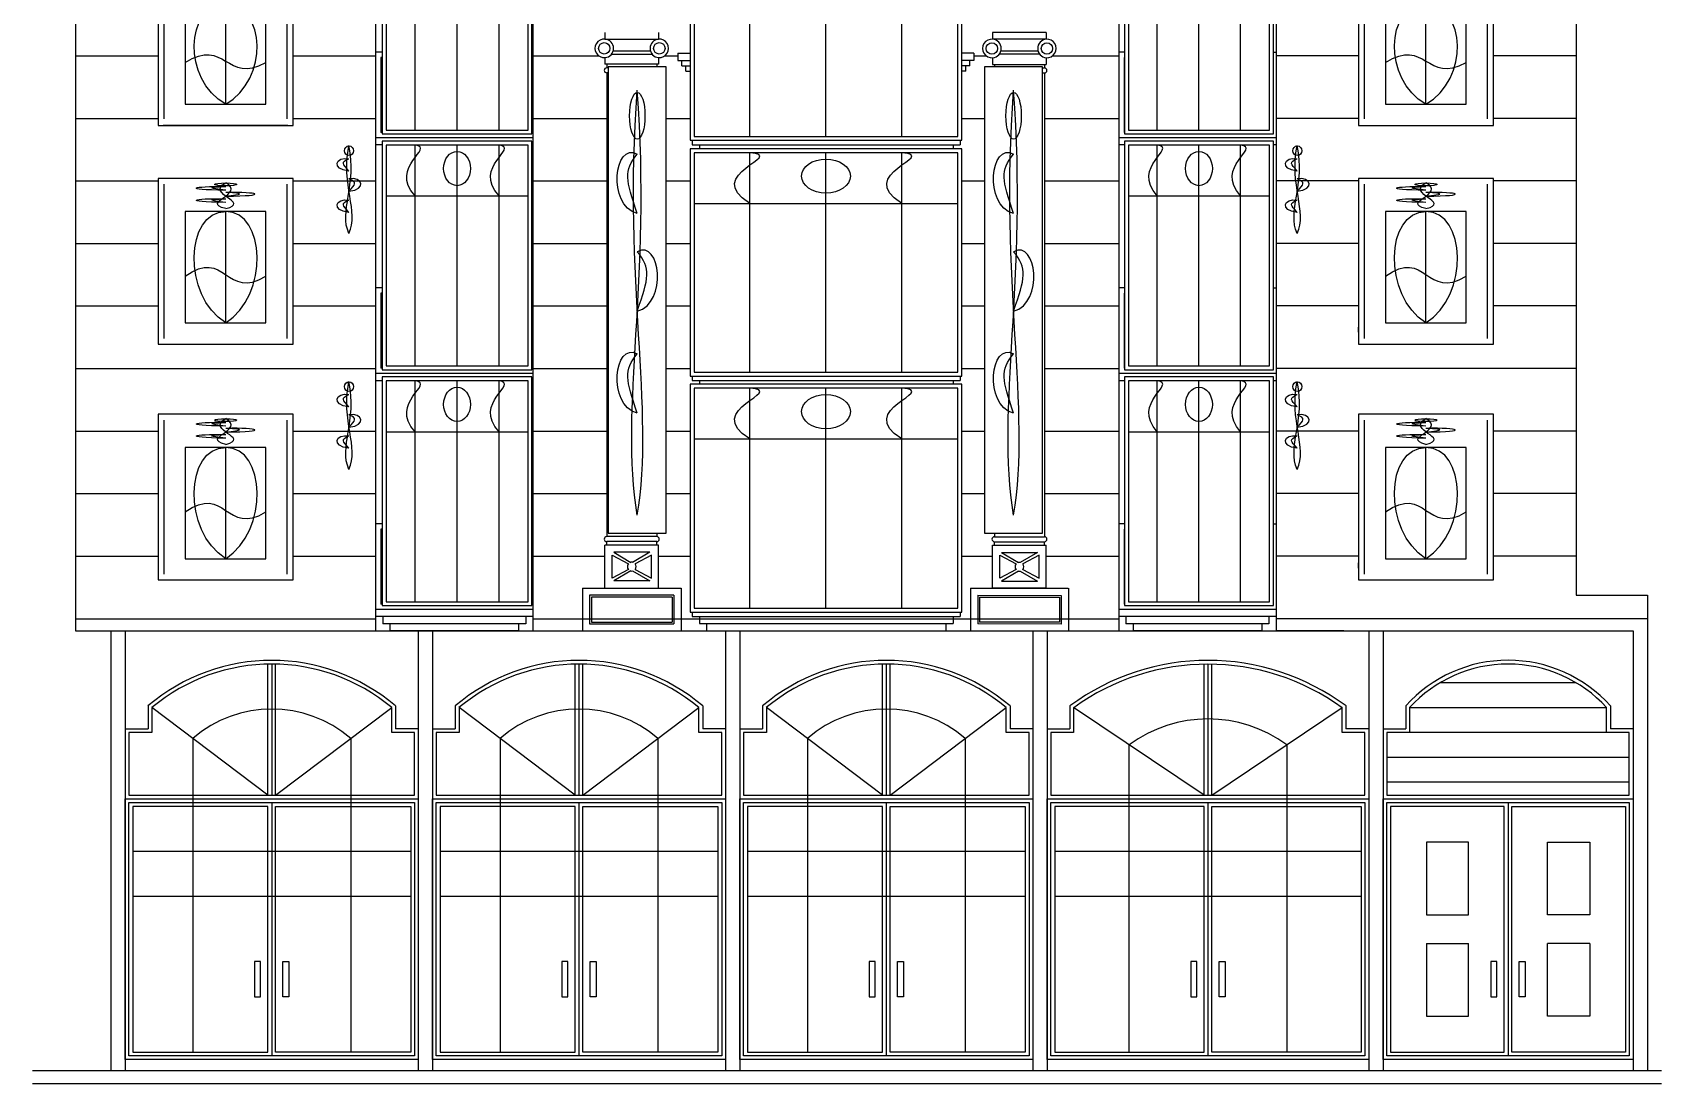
# Model space of a CAD drawing. Header units: inches. Extents: x 361 to 535, y 1043 to 1247.
# Drawn here: x 361 to 535, y 1043.4 to 1155.7 of the extents above; entities that cross this region are included whole.
import ezdxf

# ---------------------------------------------------------------- set-up
doc = ezdxf.new("R2010")
doc.units = ezdxf.units.IN
doc.header["$MEASUREMENT"] = 0
for name, color, linetype, lineweight in [('01_EXISTING_RETAINED', 7, 'Continuous', 25), ('02_NEW_FACADE', 7, 'Continuous', 25), ('03_NEW_WINDOWS', 7, 'Continuous', 25), ('04_GLAZED_ENCLOSURES', 7, 'Continuous', 25)]:
    doc.layers.add(name, color=color, linetype=linetype, lineweight=lineweight)

# ---------------------------------------------------------------- blocks, each defined once
blk = doc.blocks.new('B_ENCLOSURE_01')
at = {"layer": '04_GLAZED_ENCLOSURES'}
for points in [[(8, -12.215), (8, 12.215), (-8, 12.215), (-8, -12.215)], [(7.58, -11.795), (7.58, 11.795), (-7.58, 11.795), (-7.58, -11.795)]]:
    blk.add_lwpolyline(points, close=True, dxfattribs=at)
for points in [[(-4.48, -11.795), (-4.48, 11.795)], [(0, -11.795), (0, 11.795)], [(4.48, -11.795), (4.48, 11.795)], [(-7.58, 6.3518), (7.58, 6.3518)]]:
    blk.add_lwpolyline(points, dxfattribs=at)
blk.add_ellipse((0, 9.2834), major_axis=(0, 1.8323), ratio=0.78591895, dxfattribs=at)
for points in [[(-4.48, 6.3518), (-7.36, 9.5277), (-2.24, 11.4821), (-4.48, 11.795)], [(4.48, 6.3518), (1.6, 9.5277), (6.72, 11.4821), (4.48, 11.795)]]:
    blk.add_open_spline(points, degree=3, dxfattribs=at)
blk = doc.blocks.new('B_ENCLOSURE_02')
at = {"layer": '04_GLAZED_ENCLOSURES'}
for points in [[(8, -12.215), (8, 12.215), (-8, 12.215), (-8, -12.215)], [(7.58, -11.795), (7.58, 11.795), (-7.58, 11.795), (-7.58, -11.795)]]:
    blk.add_lwpolyline(points, close=True, dxfattribs=at)
for points in [[(-4.48, -11.795), (-4.48, 11.795)], [(0, -11.795), (0, 11.795)], [(4.48, -11.795), (4.48, 11.795)], [(-7.58, 6.3518), (7.58, 6.3518)]]:
    blk.add_lwpolyline(points, dxfattribs=at)
blk.add_ellipse((0, 9.2834), major_axis=(0, 1.8323), ratio=0.78591895, dxfattribs=at)
for points in [[(-4.48, 6.3518), (-7.36, 9.5277), (-2.24, 11.4821), (-4.48, 11.795)], [(4.48, 6.3518), (1.6, 9.5277), (6.72, 11.4821), (4.48, 11.795)]]:
    blk.add_open_spline(points, degree=3, dxfattribs=at)
blk = doc.blocks.new('B_ENCLOSURE_03')
at = {"layer": '04_GLAZED_ENCLOSURES'}
for points in [[(8, -12.215), (8, 12.215), (-8, 12.215), (-8, -12.215)], [(7.58, -11.795), (7.58, 11.795), (-7.58, 11.795), (-7.58, -11.795)]]:
    blk.add_lwpolyline(points, close=True, dxfattribs=at)
for points in [[(-4.48, -11.795), (-4.48, 11.795)], [(0, -11.795), (0, 11.795)], [(4.48, -11.795), (4.48, 11.795)], [(-7.58, 6.3518), (7.58, 6.3518)]]:
    blk.add_lwpolyline(points, dxfattribs=at)
blk.add_ellipse((0, 9.2834), major_axis=(0, 1.8323), ratio=0.78591895, dxfattribs=at)
for points in [[(-4.48, 6.3518), (-7.36, 9.5277), (-2.24, 11.4821), (-4.48, 11.795)], [(4.48, 6.3518), (1.6, 9.5277), (6.72, 11.4821), (4.48, 11.795)]]:
    blk.add_open_spline(points, degree=3, dxfattribs=at)
blk = doc.blocks.new('B_ENCLOSURE_06')
at = {"layer": '04_GLAZED_ENCLOSURES'}
for points in [[(7.95, -12.215), (7.95, 12.215), (-7.95, 12.215), (-7.95, -12.215)], [(7.53, -11.795), (7.53, 11.795), (-7.53, 11.795), (-7.53, -11.795)]]:
    blk.add_lwpolyline(points, close=True, dxfattribs=at)
for points in [[(-4.452, -11.795), (-4.452, 11.795)], [(0, -11.795), (0, 11.795)], [(4.452, -11.795), (4.452, 11.795)], [(-7.53, 6.3518), (7.53, 6.3518)]]:
    blk.add_lwpolyline(points, dxfattribs=at)
blk.add_ellipse((0, 9.2834), major_axis=(0, 1.8323), ratio=0.78100696, dxfattribs=at)
for points in [[(-4.452, 6.3518), (-7.314, 9.5277), (-2.226, 11.4821), (-4.452, 11.795)], [(4.452, 6.3518), (1.59, 9.5277), (6.678, 11.4821), (4.452, 11.795)]]:
    blk.add_open_spline(points, degree=3, dxfattribs=at)
blk = doc.blocks.new('B_ENCLOSURE_07')
at = {"layer": '04_GLAZED_ENCLOSURES'}
for points in [[(7.95, -12.215), (7.95, 12.215), (-7.95, 12.215), (-7.95, -12.215)], [(7.53, -11.795), (7.53, 11.795), (-7.53, 11.795), (-7.53, -11.795)]]:
    blk.add_lwpolyline(points, close=True, dxfattribs=at)
for points in [[(-4.452, -11.795), (-4.452, 11.795)], [(0, -11.795), (0, 11.795)], [(4.452, -11.795), (4.452, 11.795)], [(-7.53, 6.3518), (7.53, 6.3518)]]:
    blk.add_lwpolyline(points, dxfattribs=at)
blk.add_ellipse((0, 9.2834), major_axis=(0, 1.8323), ratio=0.78100696, dxfattribs=at)
for points in [[(-4.452, 6.3518), (-7.314, 9.5277), (-2.226, 11.4821), (-4.452, 11.795)], [(4.452, 6.3518), (1.59, 9.5277), (6.678, 11.4821), (4.452, 11.795)]]:
    blk.add_open_spline(points, degree=3, dxfattribs=at)
blk = doc.blocks.new('B_ENCLOSURE_08')
at = {"layer": '04_GLAZED_ENCLOSURES'}
for points in [[(7.95, -12.215), (7.95, 12.215), (-7.95, 12.215), (-7.95, -12.215)], [(7.53, -11.795), (7.53, 11.795), (-7.53, 11.795), (-7.53, -11.795)]]:
    blk.add_lwpolyline(points, close=True, dxfattribs=at)
for points in [[(-4.452, -11.795), (-4.452, 11.795)], [(0, -11.795), (0, 11.795)], [(4.452, -11.795), (4.452, 11.795)], [(-7.53, 6.3518), (7.53, 6.3518)]]:
    blk.add_lwpolyline(points, dxfattribs=at)
blk.add_ellipse((0, 9.2834), major_axis=(0, 1.8323), ratio=0.78100696, dxfattribs=at)
for points in [[(-4.452, 6.3518), (-7.314, 9.5277), (-2.226, 11.4821), (-4.452, 11.795)], [(4.452, 6.3518), (1.59, 9.5277), (6.678, 11.4821), (4.452, 11.795)]]:
    blk.add_open_spline(points, degree=3, dxfattribs=at)
blk = doc.blocks.new('B_ENCLOSURE_11')
at = {"layer": '04_GLAZED_ENCLOSURES'}
for points in [[(14.5, -12.175), (14.5, 12.175), (-14.5, 12.175), (-14.5, -12.175)], [(14.08, -11.755), (14.08, 11.755), (-14.08, 11.755), (-14.08, -11.755)]]:
    blk.add_lwpolyline(points, close=True, dxfattribs=at)
for points in [[(-8.12, -11.755), (-8.12, 11.755)], [(0, -11.755), (0, 11.755)], [(8.12, -11.755), (8.12, 11.755)], [(-14.08, 6.331), (14.08, 6.331)]]:
    blk.add_lwpolyline(points, dxfattribs=at)
blk.add_ellipse((0, 9.253), major_axis=(2.61, 0), ratio=0.69971264, dxfattribs=at)
for points in [[(-8.12, 6.331), (-13.34, 9.4965), (-4.06, 11.4445), (-8.12, 11.755)], [(8.12, 6.331), (2.9, 9.4965), (12.18, 11.4445), (8.12, 11.755)]]:
    blk.add_open_spline(points, degree=3, dxfattribs=at)
blk = doc.blocks.new('B_ENCLOSURE_12')
at = {"layer": '04_GLAZED_ENCLOSURES'}
for points in [[(14.5, -12.15), (14.5, 12.15), (-14.5, 12.15), (-14.5, -12.15)], [(14.08, -11.73), (14.08, 11.73), (-14.08, 11.73), (-14.08, -11.73)]]:
    blk.add_lwpolyline(points, close=True, dxfattribs=at)
for points in [[(-8.12, -11.73), (-8.12, 11.73)], [(0, -11.73), (0, 11.73)], [(8.12, -11.73), (8.12, 11.73)], [(-14.08, 6.318), (14.08, 6.318)]]:
    blk.add_lwpolyline(points, dxfattribs=at)
blk.add_ellipse((0, 9.234), major_axis=(2.61, 0), ratio=0.6982759, dxfattribs=at)
for points in [[(-8.12, 6.318), (-13.34, 9.477), (-4.06, 11.421), (-8.12, 11.73)], [(8.12, 6.318), (2.9, 9.477), (12.18, 11.421), (8.12, 11.73)]]:
    blk.add_open_spline(points, degree=3, dxfattribs=at)
blk = doc.blocks.new('B_ENCLOSURE_13')
at = {"layer": '04_GLAZED_ENCLOSURES'}
for points in [[(14.5, -12.675), (14.5, 12.675), (-14.5, 12.675), (-14.5, -12.675)], [(14.08, -12.255), (14.08, 12.255), (-14.08, 12.255), (-14.08, -12.255)]]:
    blk.add_lwpolyline(points, close=True, dxfattribs=at)
for points in [[(-8.12, -12.255), (-8.12, 12.255)], [(0, -12.255), (0, 12.255)], [(8.12, -12.255), (8.12, 12.255)], [(-14.08, 6.591), (14.08, 6.591)]]:
    blk.add_lwpolyline(points, dxfattribs=at)
blk.add_ellipse((0, 9.633), major_axis=(2.61, 0), ratio=0.72844828, dxfattribs=at)
for points in [[(-8.12, 6.591), (-13.34, 9.8865), (-4.06, 11.9145), (-8.12, 12.255)], [(8.12, 6.591), (2.9, 9.8865), (12.18, 11.9145), (8.12, 12.255)]]:
    blk.add_open_spline(points, degree=3, dxfattribs=at)
blk = doc.blocks.new('B_WINDOW_01')
at = {"layer": '03_NEW_WINDOWS'}
for points in [[(7.21, -8.85), (7.21, 8.85), (-7.21, 8.85), (-7.21, -8.85)], [(4.3, -6.59), (4.3, 5.31), (-4.33, 5.31), (-4.33, -6.59)]]:
    blk.add_lwpolyline(points, close=True, dxfattribs=at)
for points in [[(-6.56, -8.23), (-6.56, 8.23)], [(6.56, -8.23), (6.56, 8.23)], [(0, -6.59), (0, 5.31)]]:
    blk.add_lwpolyline(points, dxfattribs=at)
blk.add_ellipse((0, 8.22), major_axis=(1.19, 0), ratio=0.127593, dxfattribs=at)
for points in [[(0, 7.59), (-4.76, 7.64), (-3.57, 8.06), (0, 7.98)], [(0, 5.63), (-2.78, 6.32), (2.22, 7.15), (0, 8.39)], [(0, 5.63), (2.78, 6.32), (-2.22, 7.15), (0, 8.39)], [(0, 7.59), (-1.75, 7.81), (-2.22, 7.87), (0, 7.98)], [(0, 6.95), (4.76, 7.01), (3.57, 7.42), (0, 7.34)], [(0, 6.95), (1.75, 7.17), (2.22, 7.23), (0, 7.34)], [(0, 6.29), (-4.76, 6.35), (-3.57, 6.76), (0, 6.68)], [(0, -6.59), (-4.68, -3.61), (-4.33, 5.31), (0, 5.31)], [(0, 6.29), (-1.75, 6.51), (-2.22, 6.57), (0, 6.68)], [(0, -6.59), (4.65, -3.61), (4.3, 5.31), (0, 5.31)], [(-4.33, -1.59), (0, 1.5), (0, -4.21), (4.3, -1.59)]]:
    blk.add_open_spline(points, degree=3, dxfattribs=at)
blk = doc.blocks.new('B_WINDOW_02')
at = {"layer": '03_NEW_WINDOWS'}
for points in [[(7.21, -8.85), (7.21, 8.85), (-7.21, 8.85), (-7.21, -8.85)], [(4.3, -6.59), (4.3, 5.31), (-4.33, 5.31), (-4.33, -6.59)]]:
    blk.add_lwpolyline(points, close=True, dxfattribs=at)
for points in [[(-6.56, -8.23), (-6.56, 8.23)], [(6.56, -8.23), (6.56, 8.23)], [(0, -6.59), (0, 5.31)]]:
    blk.add_lwpolyline(points, dxfattribs=at)
blk.add_ellipse((0, 8.22), major_axis=(1.19, 0), ratio=0.127593, dxfattribs=at)
for points in [[(0, 7.59), (-4.76, 7.64), (-3.57, 8.06), (0, 7.98)], [(0, 5.63), (-2.78, 6.32), (2.22, 7.15), (0, 8.39)], [(0, 5.63), (2.78, 6.32), (-2.22, 7.15), (0, 8.39)], [(0, 7.59), (-1.75, 7.81), (-2.22, 7.87), (0, 7.98)], [(0, 6.95), (4.76, 7.01), (3.57, 7.42), (0, 7.34)], [(0, 6.95), (1.75, 7.17), (2.22, 7.23), (0, 7.34)], [(0, 6.29), (-4.76, 6.35), (-3.57, 6.76), (0, 6.68)], [(0, -6.59), (-4.68, -3.61), (-4.33, 5.31), (0, 5.31)], [(0, 6.29), (-1.75, 6.51), (-2.22, 6.57), (0, 6.68)], [(0, -6.59), (4.65, -3.61), (4.3, 5.31), (0, 5.31)], [(-4.33, -1.59), (0, 1.5), (0, -4.21), (4.3, -1.59)]]:
    blk.add_open_spline(points, degree=3, dxfattribs=at)
blk = doc.blocks.new('B_WINDOW_03')
at = {"layer": '03_NEW_WINDOWS'}
for points in [[(7.21, -9.8), (7.21, 9.8), (-7.21, 9.8), (-7.21, -9.8)], [(4.3, -7.54), (4.3, 3.05), (-4.33, 3.05), (-4.33, -7.54)]]:
    blk.add_lwpolyline(points, close=True, dxfattribs=at)
for points in [[(-6.56, -9.11), (-6.56, 9.11)], [(6.56, -9.11), (6.56, 9.11)], [(0, -7.54), (0, 3.05)]]:
    blk.add_lwpolyline(points, dxfattribs=at)
blk.add_ellipse((0, 8.6), major_axis=(1.19, 0), ratio=0.243294, dxfattribs=at)
for points in [[(0, 3.65), (-2.78, 4.97), (2.22, 6.55), (0, 8.92)], [(0, 3.65), (2.78, 4.97), (-2.22, 6.55), (0, 8.92)], [(0, 7.39), (-4.76, 7.5), (-3.57, 8.29), (0, 8.13)], [(0, 7.39), (-1.75, 7.81), (-2.22, 7.92), (0, 8.13)], [(0, 6.18), (4.76, 6.29), (3.57, 7.08), (0, 6.92)], [(0, 4.92), (-4.76, 5.02), (-3.57, 5.81), (0, 5.66)], [(0, 4.92), (-1.75, 5.34), (-2.22, 5.44), (0, 5.66)], [(0, 6.18), (1.75, 6.6), (2.22, 6.71), (0, 6.92)], [(0, -7.54), (-4.68, -4.89), (-4.33, 3.05), (0, 3.05)], [(0, -7.54), (4.65, -4.89), (4.3, 3.05), (0, 3.05)], [(-4.33, -3.09), (0, -0.34), (0, -5.42), (4.3, -3.09)]]:
    blk.add_open_spline(points, degree=3, dxfattribs=at)
blk = doc.blocks.new('B_WINDOW_06')
at = {"layer": '03_NEW_WINDOWS'}
for points in [[(7.21, -8.85), (7.21, 8.85), (-7.21, 8.85), (-7.21, -8.85)], [(4.3, -6.59), (4.3, 5.31), (-4.33, 5.31), (-4.33, -6.59)]]:
    blk.add_lwpolyline(points, close=True, dxfattribs=at)
for points in [[(-6.56, -8.23), (-6.56, 8.23)], [(6.56, -8.23), (6.56, 8.23)], [(0, -6.59), (0, 5.31)]]:
    blk.add_lwpolyline(points, dxfattribs=at)
blk.add_ellipse((0, 8.22), major_axis=(1.19, 0), ratio=0.127592, dxfattribs=at)
for points in [[(0, 7.59), (-4.76, 7.64), (-3.57, 8.06), (0, 7.98)], [(0, 5.63), (-2.78, 6.32), (2.22, 7.15), (0, 8.39)], [(0, 5.63), (2.78, 6.32), (-2.22, 7.15), (0, 8.39)], [(0, 7.59), (-1.75, 7.81), (-2.22, 7.87), (0, 7.98)], [(0, 6.95), (4.76, 7.01), (3.57, 7.42), (0, 7.34)], [(0, 6.95), (1.75, 7.17), (2.22, 7.23), (0, 7.34)], [(0, 6.29), (-4.76, 6.35), (-3.57, 6.76), (0, 6.68)], [(0, -6.59), (-4.68, -3.61), (-4.33, 5.31), (0, 5.31)], [(0, 6.29), (-1.75, 6.51), (-2.22, 6.57), (0, 6.68)], [(0, -6.59), (4.65, -3.61), (4.3, 5.31), (0, 5.31)], [(-4.33, -1.59), (0, 1.5), (0, -4.21), (4.3, -1.59)]]:
    blk.add_open_spline(points, degree=3, dxfattribs=at)
blk = doc.blocks.new('B_WINDOW_07')
at = {"layer": '03_NEW_WINDOWS'}
for points in [[(7.21, -8.85), (7.21, 8.85), (-7.21, 8.85), (-7.21, -8.85)], [(4.3, -6.59), (4.3, 5.31), (-4.33, 5.31), (-4.33, -6.59)]]:
    blk.add_lwpolyline(points, close=True, dxfattribs=at)
for points in [[(-6.56, -8.23), (-6.56, 8.23)], [(6.56, -8.23), (6.56, 8.23)], [(0, -6.59), (0, 5.31)]]:
    blk.add_lwpolyline(points, dxfattribs=at)
blk.add_ellipse((0, 8.22), major_axis=(1.19, 0), ratio=0.127592, dxfattribs=at)
for points in [[(0, 7.59), (-4.76, 7.64), (-3.57, 8.06), (0, 7.98)], [(0, 5.63), (-2.78, 6.32), (2.22, 7.15), (0, 8.39)], [(0, 5.63), (2.78, 6.32), (-2.22, 7.15), (0, 8.39)], [(0, 7.59), (-1.75, 7.81), (-2.22, 7.87), (0, 7.98)], [(0, 6.95), (4.76, 7.01), (3.57, 7.42), (0, 7.34)], [(0, 6.95), (1.75, 7.17), (2.22, 7.23), (0, 7.34)], [(0, 6.29), (-4.76, 6.35), (-3.57, 6.76), (0, 6.68)], [(0, -6.59), (-4.68, -3.61), (-4.33, 5.31), (0, 5.31)], [(0, 6.29), (-1.75, 6.51), (-2.22, 6.57), (0, 6.68)], [(0, -6.59), (4.65, -3.61), (4.3, 5.31), (0, 5.31)], [(-4.33, -1.59), (0, 1.5), (0, -4.21), (4.3, -1.59)]]:
    blk.add_open_spline(points, degree=3, dxfattribs=at)
blk = doc.blocks.new('B_WINDOW_08')
at = {"layer": '03_NEW_WINDOWS'}
for points in [[(7.21, -9.8), (7.21, 9.8), (-7.21, 9.8), (-7.21, -9.8)], [(4.3, -7.54), (4.3, 3.05), (-4.33, 3.05), (-4.33, -7.54)]]:
    blk.add_lwpolyline(points, close=True, dxfattribs=at)
for points in [[(-6.56, -9.11), (-6.56, 9.11)], [(6.56, -9.11), (6.56, 9.11)], [(0, -7.54), (0, 3.05)]]:
    blk.add_lwpolyline(points, dxfattribs=at)
blk.add_ellipse((0, 8.6), major_axis=(1.19, 0), ratio=0.243292, dxfattribs=at)
for points in [[(0, 3.65), (-2.78, 4.97), (2.22, 6.55), (0, 8.92)], [(0, 3.65), (2.78, 4.97), (-2.22, 6.55), (0, 8.92)], [(0, 7.39), (-4.76, 7.5), (-3.57, 8.29), (0, 8.13)], [(0, 7.39), (-1.75, 7.81), (-2.22, 7.92), (0, 8.13)], [(0, 6.18), (4.76, 6.29), (3.57, 7.08), (0, 6.92)], [(0, 4.92), (-4.76, 5.02), (-3.57, 5.81), (0, 5.66)], [(0, 4.92), (-1.75, 5.34), (-2.22, 5.44), (0, 5.66)], [(0, 6.18), (1.75, 6.6), (2.22, 6.71), (0, 6.92)], [(0, -7.54), (-4.68, -4.89), (-4.33, 3.05), (0, 3.05)], [(0, -7.54), (4.65, -4.89), (4.3, 3.05), (0, 3.05)], [(-4.33, -3.09), (0, -0.34), (0, -5.42), (4.3, -3.09)]]:
    blk.add_open_spline(points, degree=3, dxfattribs=at)

msp = doc.modelspace()

# ---------------------------------------------------------------- linework, layer by layer
at = {"layer": '01_EXISTING_RETAINED'}
for p, q in [((365.58, 1226.92), (365.58, 1091.75)), ((525.9, 1226.92), (525.9, 1095.56)), ((397.64, 1222.6), (397.64, 1091.75)), ((414.44, 1212.75), (414.44, 1091.75)), ((493.83, 1178.78), (493.83, 1091.75)), ((477.04, 1164.27), (477.04, 1091.75)), ((422.14, 1155.68), (422.14, 1154.97)), ((427.87, 1155.68), (427.87, 1154.97)), ((463.56, 1155.67), (463.56, 1154.96)), ((469.28, 1155.67), (463.56, 1155.67)), ((469.28, 1155.67), (469.28, 1154.96)), ((422.14, 1154.97), (427.87, 1154.97)), ((423.02, 1153.7), (426.99, 1153.7)), ((469.28, 1154.96), (463.56, 1154.96)), ((468.41, 1153.69), (464.43, 1153.69)), ((365.58, 1153.18), (374.4, 1153.18)), ((388.85, 1153.18), (397.64, 1153.18)), ((398.33, 1153.58), (397.64, 1153.58)), ((398.21, 1153.01), (398.21, 1145)), ((398.33, 1153.01), (398.21, 1153.01)), ((414.37, 1153.58), (414.44, 1153.58)), ((414.44, 1153.18), (421.48, 1153.18)), ((422.14, 1152.99), (422.14, 1152.28)), ((427.87, 1152.28), (422.14, 1152.28)), ((422.33, 1152.28), (422.33, 1151.9)), ((422.5, 1151.9), (422.33, 1151.9)), ((422.85, 1153.36), (427.17, 1153.36)), ((427.68, 1152.28), (427.68, 1152)), ((427.87, 1152.99), (427.87, 1152.28)), ((428.53, 1153.18), (429.93, 1153.18)), ((429.93, 1153.45), (431.23, 1153.45)), ((429.93, 1153.45), (429.93, 1152.69)), ((429.93, 1152.69), (431.23, 1152.69)), ((430.35, 1152.12), (430.35, 1152.69)), ((430.35, 1152.12), (431.23, 1152.12)), ((430.77, 1151.54), (430.77, 1152.12)), ((461.55, 1153.45), (460.27, 1153.45)), ((461.55, 1152.69), (460.27, 1152.69)), ((461.13, 1152.12), (460.27, 1152.12)), ((460.71, 1151.54), (460.71, 1152.12)), ((461.13, 1152.12), (461.13, 1152.69)), ((461.55, 1153.45), (461.55, 1152.69)), ((461.55, 1153.18), (462.88, 1153.18)), ((463.56, 1152.98), (463.56, 1152.27)), ((463.56, 1152.27), (469.28, 1152.27)), ((463.75, 1152.27), (463.75, 1152)), ((468.58, 1153.35), (464.26, 1153.35)), ((468.9, 1151.89), (469.09, 1151.89)), ((469.09, 1152.27), (469.09, 1151.89)), ((469.28, 1152.98), (469.28, 1152.27)), ((469.96, 1153.18), (477.04, 1153.18)), ((477.63, 1153.58), (477.04, 1153.58)), ((477.61, 1153.01), (477.61, 1145)), ((477.63, 1153.01), (477.61, 1153.01)), ((493.57, 1153.58), (493.83, 1153.58)), ((502.62, 1153.18), (493.81, 1153.18)), ((525.87, 1153.18), (517.08, 1153.18)), ((422.33, 1151.36), (422.33, 1101.82)), ((422.5, 1151.36), (422.33, 1151.36)), ((430.77, 1151.54), (431.23, 1151.54)), ((460.71, 1151.54), (460.27, 1151.54)), ((468.9, 1151.35), (469.09, 1151.35)), ((469.09, 1151.35), (469.09, 1101.81)), ((365.58, 1146.5), (374.4, 1146.5)), ((374.94, 1145.74), (374.94, 1145.73)), ((388.27, 1145.73), (374.94, 1145.73)), ((388.27, 1145.74), (388.27, 1145.73)), ((388.85, 1146.5), (397.64, 1146.5)), ((398.33, 1145), (398.21, 1145)), ((414.44, 1146.5), (422.33, 1146.5)), ((428.7, 1146.5), (431.23, 1146.5)), ((460.27, 1146.5), (462.7, 1146.5)), ((469.09, 1146.5), (477.04, 1146.5)), ((477.63, 1145), (477.61, 1145)), ((502.62, 1146.5), (493.81, 1146.5)), ((503.18, 1145.74), (503.18, 1145.73)), ((503.18, 1145.73), (516.5, 1145.73)), ((516.5, 1145.74), (516.5, 1145.73)), ((525.87, 1146.5), (517.08, 1146.5)), ((414.44, 1144.42), (397.64, 1144.42)), ((398.33, 1143.66), (397.64, 1143.66)), ((414.44, 1143.66), (414.37, 1143.66)), ((431.46, 1144.13), (431.46, 1143.67)), ((431.46, 1143.67), (460.1, 1143.67)), ((432.23, 1143.67), (432.23, 1143.27)), ((459.33, 1143.67), (459.33, 1143.27)), ((460.1, 1144.13), (460.1, 1143.67)), ((493.83, 1144.42), (477.04, 1144.42)), ((477.63, 1143.66), (477.04, 1143.66)), ((493.83, 1143.66), (493.57, 1143.66)), ((365.58, 1139.82), (374.4, 1139.82)), ((388.85, 1139.82), (397.64, 1139.82)), ((414.44, 1139.82), (422.33, 1139.82)), ((428.7, 1139.82), (431.23, 1139.82)), ((460.27, 1139.82), (462.7, 1139.82)), ((469.09, 1139.82), (477.04, 1139.82)), ((502.62, 1139.82), (493.81, 1139.82)), ((525.87, 1139.82), (517.08, 1139.82)), ((365.58, 1133.14), (374.4, 1133.14)), ((388.85, 1133.14), (397.64, 1133.14)), ((414.44, 1133.14), (422.33, 1133.14)), ((428.7, 1133.14), (431.23, 1133.14)), ((460.27, 1133.14), (462.7, 1133.14)), ((469.09, 1133.14), (477.04, 1133.14)), ((502.62, 1133.14), (493.81, 1133.14)), ((525.87, 1133.14), (517.08, 1133.14)), ((398.33, 1128.39), (397.64, 1128.39)), ((398.21, 1127.82), (398.21, 1119.8)), ((398.33, 1127.82), (398.21, 1127.82)), ((414.37, 1128.39), (414.44, 1128.39)), ((477.63, 1128.39), (477.04, 1128.39)), ((477.61, 1127.82), (477.61, 1119.8)), ((477.63, 1127.82), (477.61, 1127.82)), ((493.57, 1128.39), (493.83, 1128.39)), ((365.58, 1126.46), (374.4, 1126.46)), ((388.85, 1126.46), (397.64, 1126.46)), ((414.44, 1126.46), (422.33, 1126.46)), ((428.7, 1126.46), (431.23, 1126.46)), ((460.27, 1126.46), (462.7, 1126.46)), ((469.09, 1126.46), (477.04, 1126.46)), ((502.62, 1126.46), (493.81, 1126.46)), ((525.87, 1126.46), (517.08, 1126.46)), ((502.62, 1124.19), (502.62, 1124.19)), ((502.62, 1124.19), (502.62, 1123.65)), ((502.62, 1123.65), (502.62, 1123.65)), ((365.58, 1119.77), (397.64, 1119.77)), ((414.44, 1119.23), (397.64, 1119.23)), ((398.33, 1119.8), (398.21, 1119.8)), ((414.44, 1119.77), (422.33, 1119.77)), ((428.7, 1119.77), (431.23, 1119.77)), ((431.46, 1118.93), (431.46, 1118.48)), ((460.1, 1118.93), (460.1, 1118.48)), ((460.27, 1119.77), (462.7, 1119.77)), ((469.09, 1119.77), (477.04, 1119.77)), ((493.83, 1119.23), (477.04, 1119.23)), ((477.63, 1119.8), (477.61, 1119.8)), ((525.87, 1119.77), (493.81, 1119.77)), ((398.33, 1118.47), (397.64, 1118.47)), ((414.44, 1118.47), (414.37, 1118.47)), ((431.46, 1118.48), (460.1, 1118.48)), ((432.23, 1118.48), (432.23, 1118.12)), ((459.33, 1118.48), (459.33, 1118.12)), ((477.63, 1118.47), (477.04, 1118.47)), ((493.83, 1118.47), (493.57, 1118.47)), ((365.58, 1113.09), (374.4, 1113.09)), ((388.85, 1113.09), (397.64, 1113.09)), ((414.44, 1113.09), (422.33, 1113.09)), ((428.7, 1113.09), (431.23, 1113.09)), ((460.27, 1113.09), (462.7, 1113.09)), ((469.09, 1113.09), (477.04, 1113.09)), ((502.62, 1113.09), (493.81, 1113.09)), ((525.87, 1113.09), (517.08, 1113.09)), ((365.58, 1106.41), (374.4, 1106.41)), ((388.85, 1106.41), (397.64, 1106.41)), ((414.44, 1106.41), (422.33, 1106.41)), ((428.7, 1106.41), (431.23, 1106.41)), ((460.27, 1106.41), (462.7, 1106.41)), ((469.09, 1106.41), (477.04, 1106.41)), ((502.62, 1106.41), (493.81, 1106.41)), ((525.87, 1106.41), (517.08, 1106.41)), ((398.33, 1103.2), (397.64, 1103.2)), ((414.37, 1103.2), (414.44, 1103.2)), ((477.63, 1103.2), (477.04, 1103.2)), ((493.57, 1103.2), (493.83, 1103.2)), ((398.21, 1102.62), (398.21, 1094.61)), ((398.33, 1102.62), (398.21, 1102.62)), ((427.68, 1101.82), (422.33, 1101.82)), ((427.68, 1102.2), (427.68, 1101.82)), ((463.75, 1102.2), (463.75, 1101.81)), ((463.75, 1101.81), (469.09, 1101.81)), ((477.61, 1102.62), (477.61, 1094.61)), ((477.63, 1102.62), (477.61, 1102.62)), ((365.58, 1099.73), (374.4, 1099.73)), ((388.85, 1099.73), (397.64, 1099.73)), ((414.44, 1099.73), (422.14, 1099.73)), ((427.87, 1100.9), (422.14, 1100.9)), ((422.14, 1096.32), (422.14, 1100.9)), ((427.68, 1101.28), (422.33, 1101.28)), ((422.33, 1100.9), (422.33, 1101.28)), ((422.91, 1097.39), (422.91, 1099.82)), ((422.91, 1099.82), (424.65, 1098.92)), ((426.93, 1100.14), (423.08, 1100.14)), ((423.08, 1100.14), (424.92, 1099.07)), ((426.93, 1100.14), (425.09, 1099.07)), ((427.11, 1099.82), (425.36, 1098.92)), ((427.11, 1097.39), (427.11, 1099.82)), ((427.68, 1100.9), (427.68, 1101.28)), ((427.87, 1096.32), (427.87, 1100.9)), ((427.87, 1099.73), (431.23, 1099.73)), ((460.27, 1099.73), (463.56, 1099.73)), ((463.56, 1100.89), (469.28, 1100.89)), ((463.56, 1096.31), (463.56, 1100.89)), ((463.75, 1101.27), (469.09, 1101.27)), ((463.75, 1100.89), (463.75, 1101.27)), ((464.32, 1097.38), (464.32, 1099.82)), ((464.32, 1099.82), (466.07, 1098.91)), ((464.5, 1100.13), (468.34, 1100.13)), ((464.5, 1100.13), (466.33, 1099.06)), ((468.34, 1100.13), (466.51, 1099.06)), ((468.52, 1099.82), (466.77, 1098.91)), ((468.52, 1097.38), (468.52, 1099.82)), ((469.09, 1100.89), (469.09, 1101.27)), ((469.28, 1096.31), (469.28, 1100.89)), ((469.28, 1099.73), (477.04, 1099.73)), ((502.62, 1099.73), (493.81, 1099.73)), ((525.87, 1099.73), (517.08, 1099.73)), ((424.65, 1098.3), (422.91, 1097.39)), ((424.92, 1098.15), (423.08, 1097.08)), ((425.09, 1098.15), (426.93, 1097.08)), ((425.36, 1098.3), (427.11, 1097.39)), ((466.07, 1098.29), (464.32, 1097.38)), ((466.33, 1098.14), (464.5, 1097.07)), ((466.51, 1098.14), (468.34, 1097.07)), ((466.77, 1098.29), (468.52, 1097.38)), ((502.62, 1099), (502.62, 1099)), ((502.62, 1099), (502.62, 1098.45)), ((502.62, 1098.45), (502.62, 1098.45)), ((419.75, 1096.32), (430.27, 1096.32)), ((419.75, 1096.32), (419.75, 1091.74)), ((422.14, 1096.32), (427.87, 1096.32)), ((426.93, 1097.08), (423.08, 1097.08)), ((430.27, 1096.32), (430.27, 1091.73)), ((461.2, 1096.32), (471.64, 1096.3)), ((461.2, 1096.32), (461.2, 1091.72)), ((469.28, 1096.31), (463.56, 1096.31)), ((464.5, 1097.07), (468.34, 1097.07)), ((471.66, 1096.3), (471.66, 1091.72)), ((398.33, 1094.61), (398.21, 1094.61)), ((420.51, 1095.56), (420.51, 1092.5)), ((429.51, 1095.56), (420.51, 1095.56)), ((420.7, 1095.36), (420.7, 1092.69)), ((429.32, 1095.36), (420.7, 1095.36)), ((429.32, 1095.36), (429.32, 1092.69)), ((429.51, 1095.56), (429.51, 1092.5)), ((461.96, 1095.56), (470.88, 1095.54)), ((461.96, 1095.56), (461.96, 1092.5)), ((462.15, 1095.36), (470.69, 1095.35)), ((462.15, 1095.36), (462.15, 1092.69)), ((470.69, 1095.35), (470.69, 1092.67)), ((470.88, 1095.54), (470.88, 1092.48)), ((477.63, 1094.61), (477.61, 1094.61)), ((525.9, 1095.56), (533.51, 1095.56)), ((533.51, 1095.56), (533.51, 1044.79)), ((365.58, 1093.05), (397.64, 1093.05)), ((414.44, 1094.04), (397.64, 1094.04)), ((414.44, 1093.27), (397.64, 1093.27)), ((398.4, 1093.27), (398.4, 1092.51)), ((413.68, 1093.27), (413.68, 1092.51)), ((414.44, 1093.05), (477.04, 1093.05)), ((431.46, 1093.73), (431.46, 1093.29)), ((431.46, 1093.29), (460.1, 1093.29)), ((432.23, 1093.29), (432.23, 1092.52)), ((459.33, 1093.29), (459.33, 1092.52)), ((460.1, 1093.73), (460.1, 1093.29)), ((493.83, 1094.04), (477.04, 1094.04)), ((493.83, 1093.27), (477.04, 1093.27)), ((477.8, 1093.27), (477.8, 1092.51)), ((493.07, 1093.27), (493.07, 1092.51)), ((533.51, 1093.05), (493.83, 1093.05)), ((365.58, 1091.75), (531.98, 1091.75)), ((369.37, 1091.75), (369.37, 1044.79)), ((370.9, 1091.75), (370.9, 1044.79)), ((413.68, 1092.51), (398.4, 1092.51)), ((399.17, 1092.51), (399.17, 1091.75)), ((412.91, 1091.75), (399.17, 1091.75)), ((402.2, 1091.75), (402.2, 1044.79)), ((403.72, 1091.75), (403.72, 1044.79)), ((412.91, 1092.51), (412.91, 1091.75)), ((420.51, 1092.5), (429.51, 1092.5)), ((420.7, 1092.69), (429.32, 1092.69)), ((432.23, 1092.52), (459.33, 1092.52)), ((432.99, 1092.52), (432.99, 1091.76)), ((432.99, 1091.76), (458.57, 1091.76)), ((435.02, 1091.75), (435.02, 1044.79)), ((436.55, 1091.75), (436.55, 1044.79)), ((458.57, 1092.52), (458.57, 1091.76)), ((470.88, 1092.48), (461.96, 1092.5)), ((470.69, 1092.67), (462.15, 1092.69)), ((467.46, 1091.74), (471.66, 1091.74)), ((467.85, 1091.75), (467.85, 1044.79)), ((469.38, 1091.75), (469.38, 1044.79)), ((493.07, 1092.51), (477.8, 1092.51)), ((478.56, 1092.51), (478.56, 1091.75)), ((492.31, 1091.75), (478.56, 1091.75)), ((492.31, 1092.51), (492.31, 1091.75)), ((501.08, 1091.75), (493.83, 1091.75)), ((503.73, 1091.75), (503.73, 1044.79)), ((505.26, 1091.75), (505.26, 1044.79)), ((531.98, 1091.75), (531.98, 1044.79)), ((386.14, 1074.21), (386.14, 1088.19)), ((386.55, 1088.2), (386.55, 1074.21)), ((386.95, 1074.21), (386.95, 1088.19)), ((418.97, 1074.21), (418.97, 1088.19)), ((419.37, 1088.2), (419.37, 1074.21)), ((419.78, 1074.21), (419.78, 1088.19)), ((451.8, 1074.21), (451.8, 1088.19)), ((452.2, 1088.2), (452.2, 1074.21)), ((452.61, 1074.21), (452.61, 1088.19)), ((486.15, 1074.21), (486.15, 1088.19)), ((486.56, 1088.2), (486.56, 1074.21)), ((486.96, 1074.21), (486.96, 1088.19)), ((525.9, 1086.19), (511.34, 1086.19)), ((373.33, 1083.73), (373.33, 1081.3)), ((386.14, 1074.21), (373.73, 1083.55)), ((373.73, 1083.55), (373.73, 1080.9)), ((386.95, 1074.21), (399.36, 1083.55)), ((399.36, 1080.9), (399.36, 1083.55)), ((399.77, 1083.73), (399.77, 1081.3)), ((406.15, 1083.73), (406.15, 1081.3)), ((418.97, 1074.21), (406.56, 1083.55)), ((406.56, 1083.55), (406.56, 1080.9)), ((419.78, 1074.21), (432.19, 1083.55)), ((432.19, 1080.9), (432.19, 1083.55)), ((432.6, 1083.73), (432.6, 1081.3)), ((438.98, 1083.73), (438.98, 1081.3)), ((451.8, 1074.21), (439.39, 1083.55)), ((439.39, 1083.55), (439.39, 1080.9)), ((452.61, 1074.21), (465.02, 1083.55)), ((465.02, 1080.9), (465.02, 1083.55)), ((465.42, 1083.73), (465.42, 1081.3)), ((471.81, 1083.73), (471.81, 1081.3)), ((486.15, 1074.21), (472.21, 1083.55)), ((472.21, 1083.55), (472.21, 1080.9)), ((486.96, 1074.21), (500.9, 1083.55)), ((500.9, 1080.9), (500.9, 1083.55)), ((501.3, 1083.73), (501.3, 1081.3)), ((507.69, 1083.73), (507.69, 1081.3)), ((508.09, 1083.55), (508.09, 1080.9)), ((508.09, 1083.55), (529.15, 1083.55)), ((529.15, 1080.9), (529.15, 1083.55)), ((529.55, 1083.73), (529.55, 1081.3)), ((370.9, 1081.3), (370.9, 1045.94)), ((370.9, 1081.3), (373.33, 1081.3)), ((371.3, 1080.9), (371.3, 1074.21)), ((373.73, 1080.9), (371.3, 1080.9)), ((401.79, 1080.9), (399.36, 1080.9)), ((402.2, 1081.3), (399.77, 1081.3)), ((401.79, 1074.21), (401.79, 1080.9)), ((402.2, 1081.3), (402.2, 1045.94)), ((403.72, 1081.3), (403.72, 1045.94)), ((403.72, 1081.3), (406.15, 1081.3)), ((404.13, 1080.9), (404.13, 1074.21)), ((406.56, 1080.9), (404.13, 1080.9)), ((434.62, 1080.9), (432.19, 1080.9)), ((435.02, 1081.3), (432.6, 1081.3)), ((434.62, 1074.21), (434.62, 1080.9)), ((435.02, 1081.3), (435.02, 1045.94)), ((436.55, 1081.3), (436.55, 1045.94)), ((436.55, 1081.3), (438.98, 1081.3)), ((436.96, 1080.9), (436.96, 1074.21)), ((439.39, 1080.9), (436.96, 1080.9)), ((467.45, 1080.9), (465.02, 1080.9)), ((467.85, 1081.3), (465.42, 1081.3)), ((467.45, 1074.21), (467.45, 1080.9)), ((467.85, 1081.3), (467.85, 1045.94)), ((469.38, 1081.3), (469.38, 1045.94)), ((469.38, 1081.3), (471.81, 1081.3)), ((469.78, 1080.9), (469.78, 1074.21)), ((472.21, 1080.9), (469.78, 1080.9)), ((503.33, 1080.9), (500.9, 1080.9)), ((503.73, 1081.3), (501.3, 1081.3)), ((503.33, 1074.21), (503.33, 1080.9)), ((503.73, 1081.3), (503.73, 1045.94)), ((505.26, 1081.3), (507.69, 1081.3)), ((505.26, 1081.3), (505.26, 1045.94)), ((508.09, 1080.9), (505.66, 1080.9)), ((505.66, 1080.9), (505.66, 1074.21)), ((529.15, 1080.9), (508.09, 1080.9)), ((531.57, 1080.9), (529.15, 1080.9)), ((531.98, 1081.3), (529.55, 1081.3)), ((531.57, 1074.21), (531.57, 1080.9)), ((531.98, 1081.3), (531.98, 1045.94)), ((378.11, 1080.25), (378.11, 1046.75)), ((394.98, 1080.25), (394.98, 1046.75)), ((410.94, 1080.25), (410.94, 1046.75)), ((427.81, 1080.25), (427.81, 1046.75)), ((443.77, 1080.25), (443.77, 1046.75)), ((460.63, 1080.25), (460.63, 1046.75)), ((478.12, 1079.58), (478.12, 1046.75)), ((494.99, 1079.58), (494.99, 1046.75)), ((505.66, 1078.25), (531.57, 1078.25)), ((531.57, 1075.6), (505.66, 1075.6)), ((370.9, 1073.8), (402.2, 1073.8)), ((370.9, 1045.94), (370.9, 1073.8)), ((371.3, 1074.21), (401.79, 1074.21)), ((402.2, 1073.8), (402.2, 1045.94)), ((403.72, 1073.8), (435.02, 1073.8)), ((403.72, 1045.94), (403.72, 1073.8)), ((404.13, 1074.21), (434.62, 1074.21)), ((435.02, 1073.8), (435.02, 1045.94)), ((436.55, 1073.8), (467.85, 1073.8)), ((436.55, 1045.94), (436.55, 1073.8)), ((436.96, 1074.21), (467.45, 1074.21)), ((467.85, 1073.8), (467.85, 1045.94)), ((469.38, 1073.8), (503.73, 1073.8)), ((469.38, 1045.94), (469.38, 1073.8)), ((469.78, 1074.21), (503.33, 1074.21)), ((503.73, 1073.8), (503.73, 1045.94)), ((505.26, 1073.8), (531.98, 1073.8)), ((505.26, 1045.94), (505.26, 1073.8)), ((505.66, 1074.21), (531.57, 1074.21)), ((531.98, 1073.8), (531.98, 1045.94)), ((371.3, 1073.4), (401.79, 1073.4)), ((371.3, 1046.34), (371.3, 1073.4)), ((386.14, 1072.99), (371.71, 1072.99)), ((371.71, 1072.99), (371.71, 1046.75)), ((386.14, 1046.75), (386.14, 1072.99)), ((386.55, 1073.4), (386.55, 1046.34)), ((386.95, 1046.75), (386.95, 1072.99)), ((386.95, 1072.99), (401.39, 1072.99)), ((401.39, 1072.99), (401.39, 1046.75)), ((401.79, 1073.4), (401.79, 1046.34)), ((404.13, 1073.4), (434.62, 1073.4)), ((404.13, 1046.34), (404.13, 1073.4)), ((418.97, 1072.99), (404.53, 1072.99)), ((404.53, 1072.99), (404.53, 1046.75)), ((418.97, 1046.75), (418.97, 1072.99)), ((419.37, 1073.4), (419.37, 1046.34)), ((419.78, 1046.75), (419.78, 1072.99)), ((419.78, 1072.99), (434.21, 1072.99)), ((434.21, 1072.99), (434.21, 1046.75)), ((434.62, 1073.4), (434.62, 1046.34)), ((436.96, 1073.4), (467.45, 1073.4)), ((436.96, 1046.34), (436.96, 1073.4)), ((451.8, 1072.99), (437.36, 1072.99)), ((437.36, 1072.99), (437.36, 1046.75)), ((451.8, 1046.75), (451.8, 1072.99)), ((452.2, 1073.4), (452.2, 1046.34)), ((452.61, 1046.75), (452.61, 1072.99)), ((452.61, 1072.99), (467.04, 1072.99)), ((467.04, 1072.99), (467.04, 1046.75)), ((467.45, 1073.4), (467.45, 1046.34)), ((469.78, 1073.4), (503.33, 1073.4)), ((469.78, 1046.34), (469.78, 1073.4)), ((486.15, 1072.99), (470.19, 1072.99)), ((470.19, 1072.99), (470.19, 1046.75)), ((486.15, 1046.75), (486.15, 1072.99)), ((486.56, 1073.4), (486.56, 1046.34)), ((486.96, 1046.75), (486.96, 1072.99)), ((486.96, 1072.99), (502.92, 1072.99)), ((502.92, 1072.99), (502.92, 1046.75)), ((503.33, 1073.4), (503.33, 1046.34)), ((505.66, 1073.4), (531.57, 1073.4)), ((505.66, 1046.34), (505.66, 1073.4)), ((518.21, 1072.99), (506.07, 1072.99)), ((506.07, 1072.99), (506.07, 1046.75)), ((518.21, 1046.75), (518.21, 1072.99)), ((518.62, 1073.4), (518.62, 1046.34)), ((519.02, 1046.75), (519.02, 1072.99)), ((519.02, 1072.99), (531.17, 1072.99)), ((531.17, 1072.99), (531.17, 1046.75)), ((531.57, 1073.4), (531.57, 1046.34)), ((514.4, 1069.17), (509.89, 1069.17)), ((509.89, 1069.17), (509.89, 1061.4)), ((514.4, 1061.4), (514.4, 1069.17)), ((522.84, 1061.4), (522.84, 1069.17)), ((522.84, 1069.17), (527.35, 1069.17)), ((527.35, 1069.17), (527.35, 1061.4)), ((371.71, 1068.2), (401.39, 1068.2)), ((404.53, 1068.2), (434.21, 1068.2)), ((437.36, 1068.2), (467.04, 1068.2)), ((470.19, 1068.2), (502.92, 1068.2)), ((371.71, 1063.41), (401.39, 1063.41)), ((404.53, 1063.41), (434.21, 1063.41)), ((437.36, 1063.41), (467.04, 1063.41)), ((470.19, 1063.41), (502.92, 1063.41)), ((509.89, 1061.4), (514.4, 1061.4)), ((527.35, 1061.4), (522.84, 1061.4)), ((509.89, 1058.34), (509.89, 1050.57)), ((509.89, 1058.34), (514.4, 1058.34)), ((514.4, 1050.57), (514.4, 1058.34)), ((522.84, 1050.57), (522.84, 1058.34)), ((527.35, 1058.34), (522.84, 1058.34)), ((527.35, 1058.34), (527.35, 1050.57)), ((385.36, 1056.41), (384.72, 1056.41)), ((384.72, 1056.41), (384.72, 1052.66)), ((385.36, 1052.66), (385.36, 1056.41)), ((387.73, 1056.41), (388.38, 1056.41)), ((387.73, 1052.66), (387.73, 1056.41)), ((388.38, 1056.41), (388.38, 1052.66)), ((418.19, 1056.41), (417.55, 1056.41)), ((417.55, 1056.41), (417.55, 1052.66)), ((418.19, 1052.66), (418.19, 1056.41)), ((420.56, 1056.41), (421.2, 1056.41)), ((420.56, 1052.66), (420.56, 1056.41)), ((421.2, 1056.41), (421.2, 1052.66)), ((451.01, 1056.41), (450.37, 1056.41)), ((450.37, 1056.41), (450.37, 1052.66)), ((451.01, 1052.66), (451.01, 1056.41)), ((453.39, 1056.41), (454.03, 1056.41)), ((453.39, 1052.66), (453.39, 1056.41)), ((454.03, 1056.41), (454.03, 1052.66)), ((485.37, 1056.41), (484.73, 1056.41)), ((484.73, 1056.41), (484.73, 1052.66)), ((485.37, 1052.66), (485.37, 1056.41)), ((487.74, 1056.41), (488.38, 1056.41)), ((487.74, 1052.66), (487.74, 1056.41)), ((488.38, 1056.41), (488.38, 1052.66)), ((517.43, 1056.41), (516.79, 1056.41)), ((516.79, 1056.41), (516.79, 1052.66)), ((517.43, 1052.66), (517.43, 1056.41)), ((519.81, 1056.41), (520.45, 1056.41)), ((519.81, 1052.66), (519.81, 1056.41)), ((520.45, 1056.41), (520.45, 1052.66)), ((384.72, 1052.66), (385.36, 1052.66)), ((388.38, 1052.66), (387.73, 1052.66)), ((417.55, 1052.66), (418.19, 1052.66)), ((421.2, 1052.66), (420.56, 1052.66)), ((450.37, 1052.66), (451.01, 1052.66)), ((454.03, 1052.66), (453.39, 1052.66)), ((484.73, 1052.66), (485.37, 1052.66)), ((488.38, 1052.66), (487.74, 1052.66)), ((516.79, 1052.66), (517.43, 1052.66)), ((520.45, 1052.66), (519.81, 1052.66)), ((509.89, 1050.57), (514.4, 1050.57)), ((527.35, 1050.57), (522.84, 1050.57)), ((402.2, 1045.94), (370.9, 1045.94)), ((401.79, 1046.34), (371.3, 1046.34)), ((371.71, 1046.75), (386.14, 1046.75)), ((401.39, 1046.75), (386.95, 1046.75)), ((435.02, 1045.94), (403.72, 1045.94)), ((434.62, 1046.34), (404.13, 1046.34)), ((404.53, 1046.75), (418.97, 1046.75)), ((434.21, 1046.75), (419.78, 1046.75)), ((467.85, 1045.94), (436.55, 1045.94)), ((467.45, 1046.34), (436.96, 1046.34)), ((437.36, 1046.75), (451.8, 1046.75)), ((467.04, 1046.75), (452.61, 1046.75)), ((503.73, 1045.94), (469.38, 1045.94)), ((503.33, 1046.34), (469.78, 1046.34)), ((470.19, 1046.75), (486.15, 1046.75)), ((502.92, 1046.75), (486.96, 1046.75)), ((531.98, 1045.94), (505.26, 1045.94)), ((531.57, 1046.34), (505.66, 1046.34)), ((506.07, 1046.75), (518.21, 1046.75)), ((531.17, 1046.75), (519.02, 1046.75)), ((361, 1044.79), (535, 1044.79)), ((361, 1043.4), (535, 1043.4)), ((503.63, 1043.4), (535, 1043.4))]:
    msp.add_line(p, q, dxfattribs=at)
for centre in [(422.07, 1153.98), (427.95, 1153.98), (463.48, 1153.97), (469.36, 1153.97)]:
    msp.add_circle(centre, 0.61, dxfattribs=at)
for centre, radius, start, end in [((422.07, 1153.98), 0.992, 85.5843, 274.4157), ((422.07, 1153.98), 0.992, 274.4157, 85.5843), ((427.95, 1153.98), 0.992, 94.4157, 265.5843), ((427.95, 1153.98), 0.992, 265.5843, 94.4157), ((463.48, 1153.97), 0.992, 85.5843, 274.4157), ((463.48, 1153.97), 0.992, 274.4157, 85.5843), ((469.36, 1153.97), 0.992, 94.4157, 265.5843), ((469.36, 1153.97), 0.992, 265.5843, 94.4157), ((422.33, 1151.63), 0.267, 90, 270), ((469.09, 1151.62), 0.267, 270, 90), ((422.33, 1101.55), 0.267, 90, 270), ((427.68, 1101.55), 0.267, 270, 90), ((463.75, 1101.54), 0.267, 90, 270), ((469.09, 1101.54), 0.267, 270, 90), ((425.01, 1098.61), 0.471, 138.2867, 221.7133), ((425.01, 1098.61), 0.471, 79.5712, 100.4288), ((425.01, 1098.61), 0.471, 259.5712, 280.4288), ((425.01, 1098.61), 0.471, 318.2867, 41.7133), ((466.42, 1098.6), 0.471, 138.2867, 221.7133), ((466.42, 1098.6), 0.471, 79.5712, 100.4288), ((466.42, 1098.6), 0.471, 259.5712, 280.4288), ((466.42, 1098.6), 0.471, 318.2867, 41.7133), ((386.55, 1068.23), 20.37, 49.5335, 130.4665), ((386.55, 1068.22), 19.98, 50.0929, 129.9071), ((419.37, 1068.23), 20.37, 49.5335, 130.4665), ((419.37, 1068.22), 19.98, 50.0929, 129.9071), ((452.2, 1068.23), 20.37, 49.5335, 130.4665), ((452.2, 1068.22), 19.98, 50.0929, 129.9071), ((486.56, 1063.85), 24.75, 53.43, 126.57), ((486.56, 1063.76), 24.43, 54.0534, 125.9466), ((518.62, 1073.91), 14.7, 41.9439, 138.0561), ((518.62, 1073.97), 14.23, 42.3047, 137.6953), ((386.55, 1070.5), 12.89, 49.1394, 130.8606), ((419.37, 1070.5), 12.89, 49.1394, 130.8606), ((452.2, 1070.5), 12.89, 49.1394, 130.8606), ((486.56, 1068.04), 14.3, 53.8577, 126.1423)]:
    msp.add_arc(centre, radius, start, end, dxfattribs=at)
at = {"layer": '02_NEW_FACADE'}
for points in [[(428.7, 1102.2), (428.7, 1152), (422.5, 1152), (422.5, 1102.2)], [(468.9, 1102.2), (468.9, 1152), (462.7, 1152), (462.7, 1102.2)]]:
    msp.add_lwpolyline(points, close=True, dxfattribs=at)
for centre, major_axis, ratio in [((425.6, 1146.78), (0, 2.5), 0.327753), ((465.8, 1146.78), (0, 2.5), 0.327753), ((394.8, 1143.04), (0, 0.517), 0.928433), ((496.1, 1143.04), (0, 0.517), 0.928433), ((394.8, 1117.84), (0, 0.517), 0.928433), ((496.1, 1117.84), (0, 0.517), 0.928433)]:
    msp.add_ellipse(centre, major_axis=major_axis, ratio=ratio, dxfattribs=at)
for points in [[(425.6, 1104.1), (423.69, 1115.45), (427.13, 1129.07), (425.6, 1149.5)], [(425.6, 1104.1), (427.51, 1115.45), (424.07, 1129.07), (425.6, 1149.5)], [(465.8, 1104.1), (463.89, 1115.45), (467.33, 1129.07), (465.8, 1149.5)], [(465.8, 1104.1), (467.71, 1115.45), (464.27, 1129.07), (465.8, 1149.5)], [(394.8, 1134.2), (393.68, 1136.55), (395.7, 1139.37), (394.8, 1143.6)], [(394.8, 1134.2), (395.92, 1136.55), (393.9, 1139.37), (394.8, 1143.6)], [(425.6, 1136.33), (422.33, 1137.24), (423.14, 1144.05), (425.6, 1142.69)], [(465.8, 1136.33), (462.53, 1137.24), (463.34, 1144.05), (465.8, 1142.69)], [(496.1, 1134.2), (494.98, 1136.55), (497, 1139.37), (496.1, 1143.6)], [(496.1, 1134.2), (497.22, 1136.55), (495.2, 1139.37), (496.1, 1143.6)], [(394.8, 1140.87), (392.88, 1141.06), (393.36, 1142.47), (394.8, 1142.19)], [(394.8, 1140.87), (394.1, 1141.63), (393.9, 1141.81), (394.8, 1142.19)], [(425.6, 1136.33), (424.4, 1139.97), (424.07, 1140.87), (425.6, 1142.69)], [(465.8, 1136.33), (464.6, 1139.97), (464.27, 1140.87), (465.8, 1142.69)], [(496.1, 1140.87), (494.18, 1141.06), (494.66, 1142.47), (496.1, 1142.19)], [(496.1, 1140.87), (495.4, 1141.63), (495.2, 1141.81), (496.1, 1142.19)], [(394.8, 1138.71), (396.72, 1138.9), (396.24, 1140.31), (394.8, 1140.03)], [(394.8, 1138.71), (395.5, 1139.46), (395.7, 1139.65), (394.8, 1140.03)], [(496.1, 1138.71), (498.02, 1138.9), (497.54, 1140.31), (496.1, 1140.03)], [(496.1, 1138.71), (496.8, 1139.46), (497, 1139.65), (496.1, 1140.03)], [(394.8, 1136.46), (392.88, 1136.64), (393.36, 1138.05), (394.8, 1137.77)], [(496.1, 1136.46), (494.18, 1136.64), (494.66, 1138.05), (496.1, 1137.77)], [(394.8, 1136.46), (394.1, 1137.21), (393.9, 1137.4), (394.8, 1137.77)], [(496.1, 1136.46), (495.4, 1137.21), (495.2, 1137.4), (496.1, 1137.77)], [(425.6, 1125.89), (428.87, 1126.8), (428.06, 1133.61), (425.6, 1132.25)], [(465.8, 1125.89), (469.07, 1126.8), (468.26, 1133.61), (465.8, 1132.25)], [(425.6, 1125.89), (426.8, 1129.52), (427.13, 1130.43), (425.6, 1132.25)], [(465.8, 1125.89), (467, 1129.52), (467.33, 1130.43), (465.8, 1132.25)], [(425.6, 1115), (422.33, 1115.9), (423.14, 1122.71), (425.6, 1121.35)], [(465.8, 1115), (462.53, 1115.9), (463.34, 1122.71), (465.8, 1121.35)], [(425.6, 1115), (424.4, 1118.63), (424.07, 1119.54), (425.6, 1121.35)], [(465.8, 1115), (464.6, 1118.63), (464.27, 1119.54), (465.8, 1121.35)], [(394.8, 1115.67), (392.88, 1115.86), (393.36, 1117.27), (394.8, 1116.99)], [(394.8, 1109), (393.68, 1111.35), (395.7, 1114.17), (394.8, 1118.4)], [(394.8, 1109), (395.92, 1111.35), (393.9, 1114.17), (394.8, 1118.4)], [(496.1, 1115.67), (494.18, 1115.86), (494.66, 1117.27), (496.1, 1116.99)], [(496.1, 1109), (494.98, 1111.35), (497, 1114.17), (496.1, 1118.4)], [(496.1, 1109), (497.22, 1111.35), (495.2, 1114.17), (496.1, 1118.4)], [(394.8, 1115.67), (394.1, 1116.43), (393.9, 1116.61), (394.8, 1116.99)], [(496.1, 1115.67), (495.4, 1116.43), (495.2, 1116.61), (496.1, 1116.99)], [(394.8, 1113.51), (396.72, 1113.7), (396.24, 1115.11), (394.8, 1114.83)], [(394.8, 1113.51), (395.5, 1114.26), (395.7, 1114.45), (394.8, 1114.83)], [(496.1, 1113.51), (498.02, 1113.7), (497.54, 1115.11), (496.1, 1114.83)], [(496.1, 1113.51), (496.8, 1114.26), (497, 1114.45), (496.1, 1114.83)], [(394.8, 1111.26), (392.88, 1111.44), (393.36, 1112.85), (394.8, 1112.57)], [(394.8, 1111.26), (394.1, 1112.01), (393.9, 1112.2), (394.8, 1112.57)], [(496.1, 1111.26), (494.18, 1111.44), (494.66, 1112.85), (496.1, 1112.57)], [(496.1, 1111.26), (495.4, 1112.01), (495.2, 1112.2), (496.1, 1112.57)]]:
    msp.add_open_spline(points, degree=3, dxfattribs=at)

# ---------------------------------------------------------------- block references
at = {"layer": '03_NEW_WINDOWS'}
for name, p in [('B_WINDOW_03', (381.63, 1155.55)), ('B_WINDOW_08', (509.85, 1155.55)), ('B_WINDOW_02', (381.63, 1131.23)), ('B_WINDOW_07', (509.85, 1131.23)), ('B_WINDOW_01', (381.63, 1106.04)), ('B_WINDOW_06', (509.85, 1106.04))]:
    msp.add_blockref(name, p, dxfattribs=at)
at = {"layer": '04_GLAZED_ENCLOSURES'}
for name, p in [('B_ENCLOSURE_13', (445.75, 1156.83)), ('B_ENCLOSURE_03', (406.35, 1157.05)), ('B_ENCLOSURE_08', (485.6, 1157.05)), ('B_ENCLOSURE_02', (406.35, 1131.86)), ('B_ENCLOSURE_12', (445.75, 1131.1)), ('B_ENCLOSURE_07', (485.6, 1131.86)), ('B_ENCLOSURE_01', (406.35, 1106.66)), ('B_ENCLOSURE_06', (485.6, 1106.66)), ('B_ENCLOSURE_11', (445.75, 1105.92))]:
    msp.add_blockref(name, p, dxfattribs=at)

doc.saveas('drawing.dxf')
